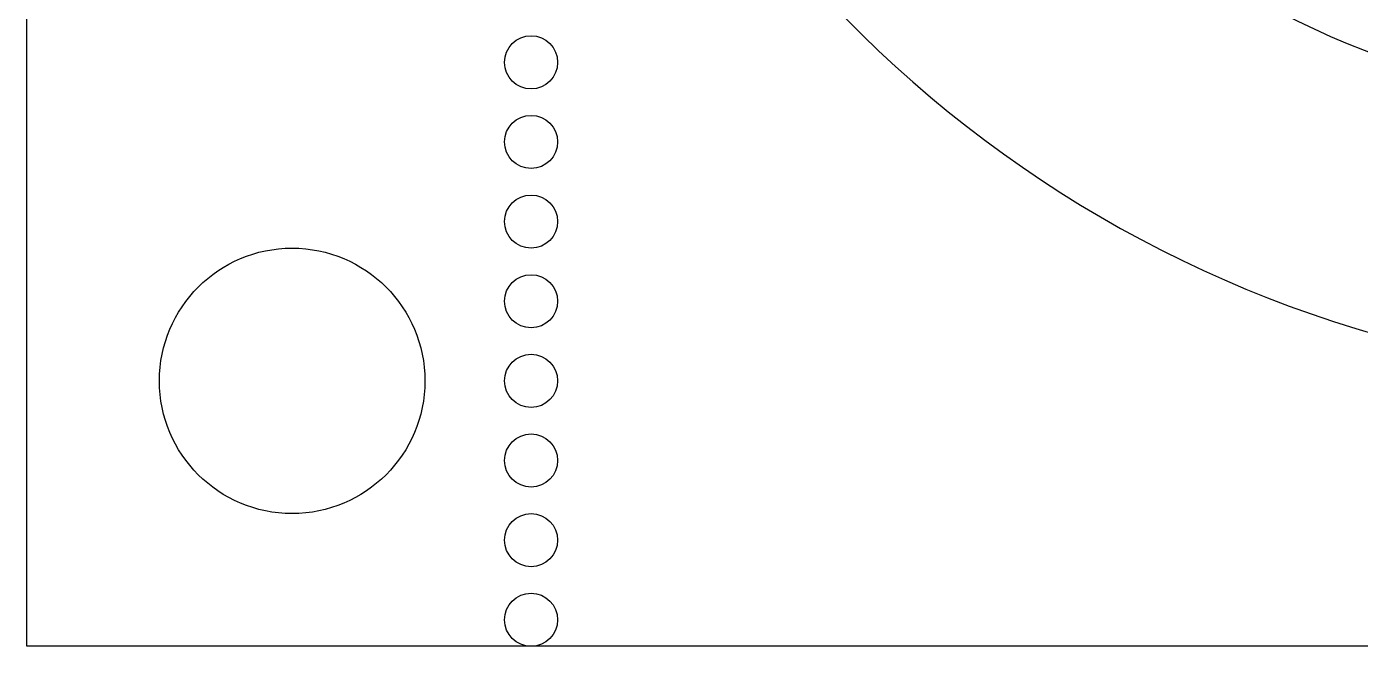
# Model space of a CAD drawing. Extents: x 0 to 2.5, y 0 to 3.1.
# Drawn here: x 0 to 0.502, y 0 to 0.233 of the extents above; entities that cross this region are included whole.
import ezdxf

# ---------------------------------------------------------------- set-up
doc = ezdxf.new("R2010")
doc.units = 0
for name, color, linetype in [('20', 7, 'CONTINUOUS'), ('31', 253, 'CONTINUOUS'), ('32', 253, 'CONTINUOUS'), ('46', 140, 'CONTINUOUS')]:
    doc.layers.add(name, color=color, linetype=linetype)

msp = doc.modelspace()

# ---------------------------------------------------------------- linework, layer by layer
at = {"layer": '20'}
for p, q in [((0, 0), (0, 1.1)), ((1.3, 0), (0, 0))]:
    msp.add_line(p, q, dxfattribs=at)
for centre, radius in [((0.19, 0.22), 0.01), ((0.19, 0.19), 0.01), ((0.19, 0.16), 0.01), ((0.1, 0.1), 0.05), ((0.19, 0.13), 0.01), ((0.19, 0.1), 0.01), ((0.19, 0.07), 0.01), ((0.19, 0.04), 0.01), ((0.19, 0.01), 0.01)]:
    msp.add_circle(centre, radius, dxfattribs=at)
at = {"layer": '31'}
msp.add_circle((0.1, 0.1), 0.05, dxfattribs=at)
at = {"layer": '32'}
msp.add_circle((0.1, 0.1), 0.05, dxfattribs=at)
at = {"layer": '46'}
msp.add_lwpolyline([(0.297402, 0.441498, 1), (0.202598, 0.409683, 0.32219), (0.633057, 0.1, 1), (0.633084, 0.2, -0.32219)], format="xyb", close=True, dxfattribs=at)

doc.saveas('drawing.dxf')
